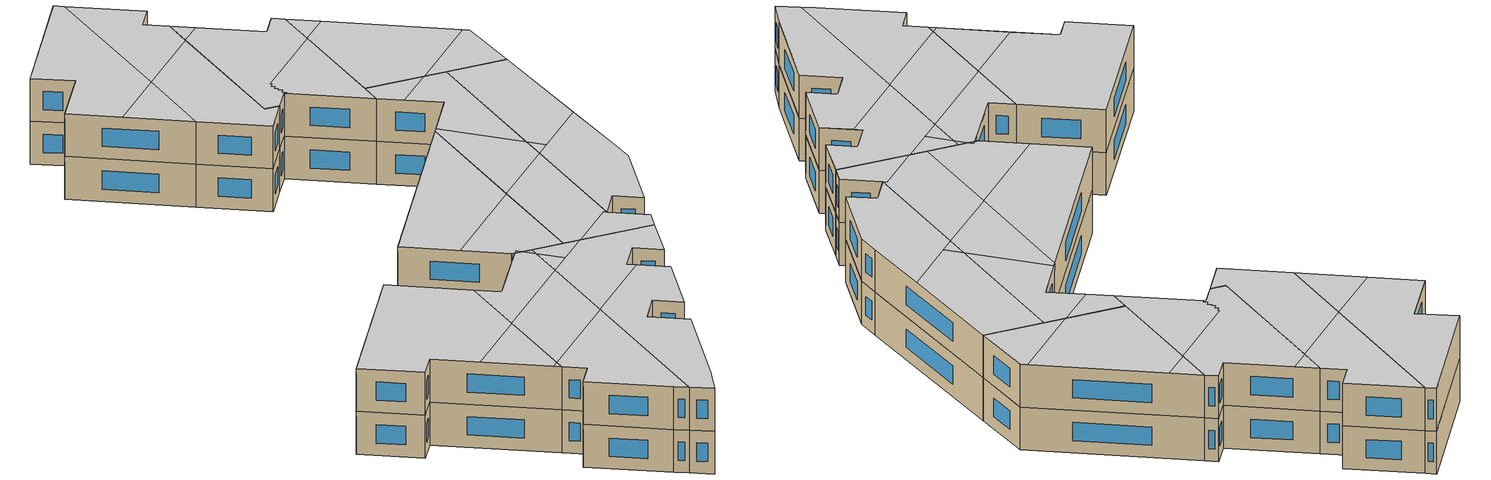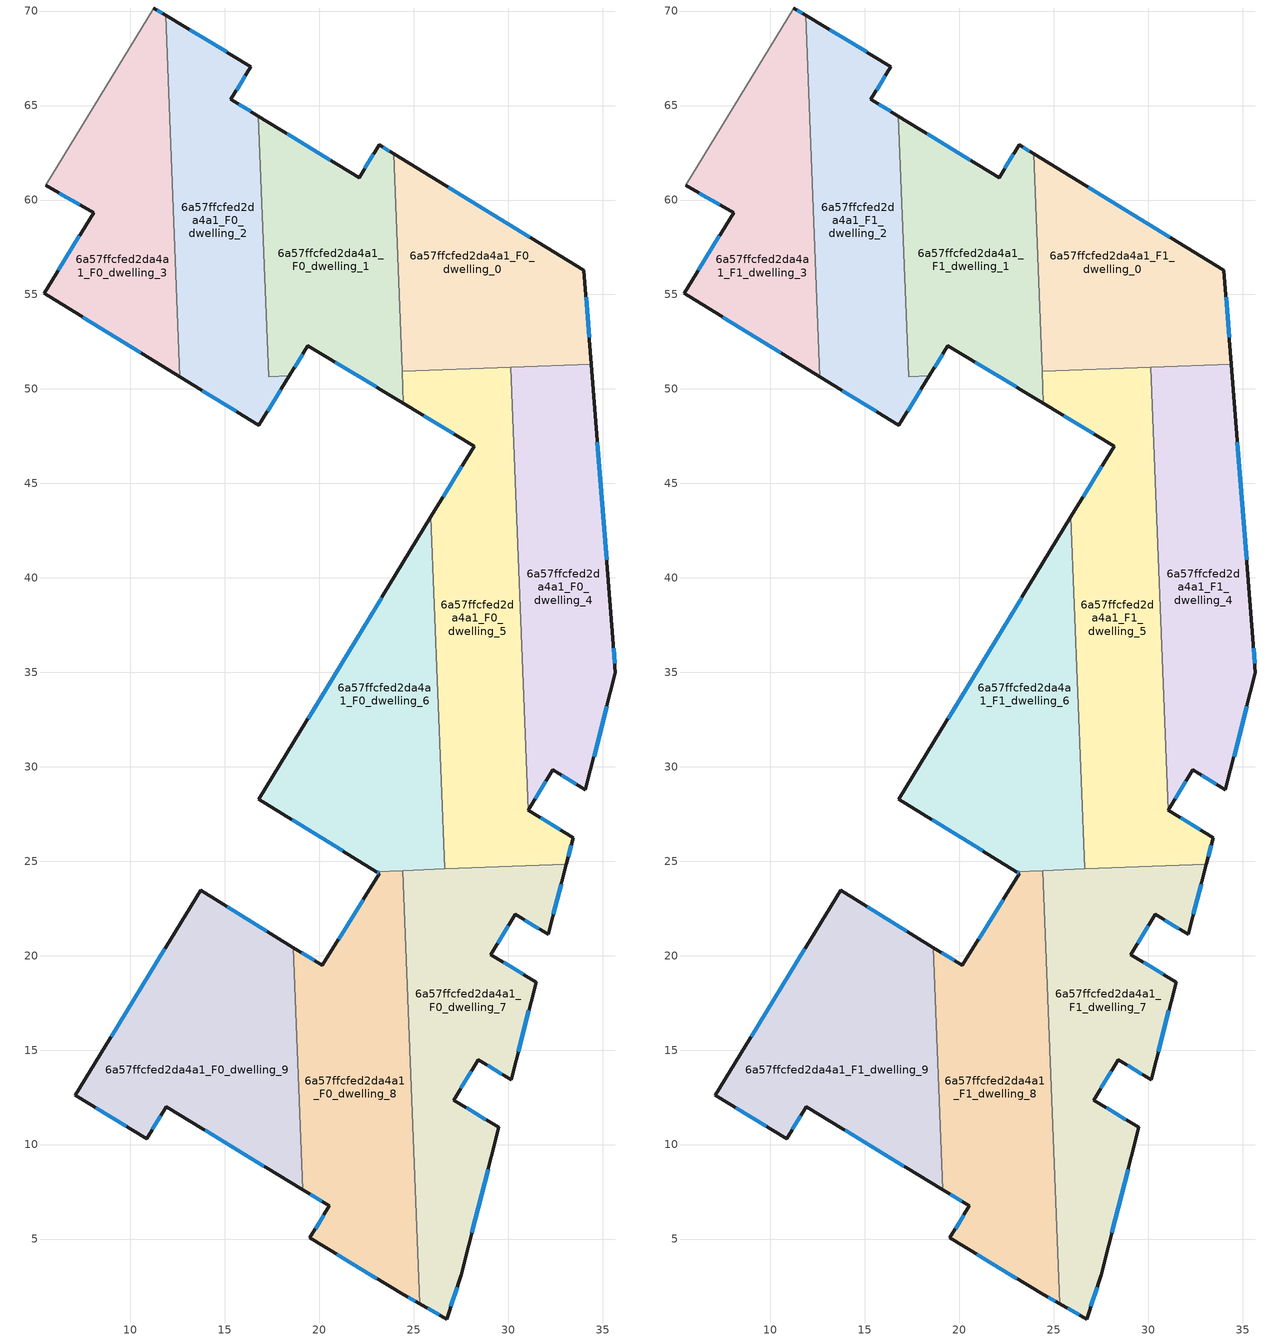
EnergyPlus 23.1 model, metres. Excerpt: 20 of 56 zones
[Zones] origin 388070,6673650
6a57ffcfed2da4a1_F0_dwelling_0
 floor ground (EU_floor_Construction): 34.01,56.27 34.4,51.32 24.39,50.93 23.94,62.45 z0
 wall outside (EU_wall_Construction): 34.4,51.32 34.01,56.27 23.94,62.45 z0:3
 wall to 6a57ffcfed2da4a1_F0_dwelling_1 (EU_wall_Construction): 23.94,62.45 24.39,50.93 z0:3
 wall to 6a57ffcfed2da4a1_F0_dwelling_5 (EU_wall_Construction): 24.39,50.93 30.14,51.15 z0:3
 wall to 6a57ffcfed2da4a1_F0_dwelling_4 (EU_wall_Construction): 30.14,51.15 34.4,51.32 z0:3
 window (EU_Window_Construction): 31.14,58.04 26.82,60.68 / 34.29,52.73 34.13,54.86 z0.86:2.14
6a57ffcfed2da4a1_F0_dwelling_1
 floor ground (EU_floor_Construction): 23.17,62.92 23.94,62.45 24.45,49.24 19.4,52.29 18.42,50.69 17.32,50.65 16.78,64.43 22.11,61.18 z0
 wall outside (EU_wall_Construction): 18.42,50.69 19.4,52.29 24.45,49.24 / 23.94,62.45 23.17,62.92 22.11,61.18 16.78,64.43 z0:3
 wall to 6a57ffcfed2da4a1_F0_dwelling_2 (EU_wall_Construction): 16.78,64.43 17.32,50.65 18.42,50.69 z0:3
 wall to 6a57ffcfed2da4a1_F0_dwelling_5 (EU_wall_Construction): 24.45,49.24 24.39,50.93 z0:3
 window (EU_Window_Construction): 20.84,51.42 23.01,50.11 / 18.7,51.15 19.12,51.83 / 20.59,62.11 18.3,63.51 / 22.86,62.42 22.41,61.68 / 23.72,62.58 23.39,62.78 z0.86:2.14
6a57ffcfed2da4a1_F0_dwelling_2
 floor ground (EU_floor_Construction): 16.39,67.06 15.32,65.33 16.78,64.43 17.32,50.65 18.42,50.69 16.8,48.07 12.61,50.65 11.87,69.78 z0
 wall outside (EU_wall_Construction): 12.61,50.65 16.8,48.07 18.42,50.69 / 16.78,64.43 15.32,65.33 16.39,67.06 11.87,69.78 z0:3
 wall to 6a57ffcfed2da4a1_F0_dwelling_3 (EU_wall_Construction): 11.87,69.78 12.61,50.65 z0:3
 window (EU_Window_Construction): 17.27,48.82 17.96,49.94 / 13.81,49.91 15.61,48.81 / 15.09,67.84 13.16,69.01 / 15.63,65.82 16.08,66.57 / 16.37,64.69 15.74,65.07 z0.86:2.14
6a57ffcfed2da4a1_F0_dwelling_3
 floor ground (EU_floor_Construction): 11.87,69.78 12.61,50.65 5.43,55.07 8.06,59.33 5.51,60.78 11.24,70.16 z0
 wall outside (EU_wall_Construction): 11.87,69.78 11.24,70.16 / 5.51,60.78 8.06,59.33 5.43,55.07 12.61,50.65 z0:3
 wall adiabatic (EU_wall_Construction): 11.24,70.16 5.51,60.78 z0:3
 window (EU_Window_Construction): 11.69,69.89 11.42,70.06 / 7.49,53.81 10.56,51.91 / 7.31,58.11 6.18,56.29 / 6.24,60.36 7.33,59.74 z0.86:2.14
6a57ffcfed2da4a1_F0_dwelling_4
 floor ground (EU_floor_Construction): 34.4,51.32 35.54,36.81 35.68,34.96 34.09,28.77 32.35,29.84 31.05,27.71 30.14,51.15 z0
 wall outside (EU_wall_Construction): 31.05,27.71 32.35,29.84 34.09,28.77 35.68,34.96 35.54,36.81 34.4,51.32 z0:3
 wall to 6a57ffcfed2da4a1_F0_dwelling_5 (EU_wall_Construction): 30.14,51.15 31.05,27.71 z0:3
 window (EU_Window_Construction): 31.43,28.32 31.98,29.23 / 35.22,40.95 34.73,47.17 / 35.64,35.49 35.58,36.28 / 34.55,30.54 35.23,33.19 / 32.85,29.54 33.6,29.08 z0.86:2.14
6a57ffcfed2da4a1_F0_dwelling_5
 floor ground (EU_floor_Construction): 30.14,51.15 31.05,27.71 33.45,26.25 33.08,24.84 26.64,24.59 25.92,43.23 28.2,46.97 24.45,49.24 24.39,50.93 z0
 wall outside (EU_wall_Construction): 33.08,24.84 33.45,26.25 31.05,27.71 / 24.45,49.24 28.2,46.97 25.92,43.23 z0:3
 wall to 6a57ffcfed2da4a1_F0_dwelling_6 (EU_wall_Construction): 25.92,43.23 26.64,24.59 z0:3
 wall to 6a57ffcfed2da4a1_F0_dwelling_7 (EU_wall_Construction): 26.64,24.59 33.08,24.84 z0:3
 window (EU_Window_Construction): 32.76,26.67 31.74,27.29 / 33.19,25.24 33.34,25.85 / 27.55,45.9 26.57,44.3 / 25.52,48.59 27.13,47.62 z0.86:2.14
6a57ffcfed2da4a1_F0_dwelling_6
 floor ground (EU_floor_Construction): 25.92,43.23 26.64,24.59 23.03,24.45 16.81,28.28 z0
 wall outside (EU_wall_Construction): 25.92,43.23 16.81,28.28 23.03,24.45 z0:3
 wall to 6a57ffcfed2da4a1_F0_dwelling_8 (EU_wall_Construction): 23.03,24.45 24.43,24.5 z0:3
 wall to 6a57ffcfed2da4a1_F0_dwelling_7 (EU_wall_Construction): 24.43,24.5 26.64,24.59 z0:3
 window (EU_Window_Construction): 18.59,27.19 21.25,25.54 / 23.31,38.96 19.41,32.55 z0.86:2.14
6a57ffcfed2da4a1_F0_dwelling_7
 floor ground (EU_floor_Construction): 33.08,24.84 32.13,21.12 30.39,22.19 29.09,20.06 31.48,18.6 30.15,13.42 28.41,14.5 27.12,12.36 29.51,10.91 27.51,3.12 26.76,0.77 25.32,1.57 24.43,24.5 z0
 wall outside (EU_wall_Construction): 25.32,1.57 26.76,0.77 27.51,3.12 29.51,10.91 27.12,12.36 28.41,14.5 30.15,13.42 31.48,18.6 29.09,20.06 30.39,22.19 32.13,21.12 33.08,24.84 z0:3
 wall to 6a57ffcfed2da4a1_F0_dwelling_8 (EU_wall_Construction): 24.43,24.5 25.32,1.57 z0:3
 window (EU_Window_Construction): 30.53,14.9 31.1,17.12 / 28.91,14.19 29.66,13.73 / 27.49,12.97 28.04,13.88 / 28.82,11.32 27.8,11.94 / 28.08,5.35 28.94,8.68 / 26.98,1.44 27.3,2.45 / 25.73,1.34 26.35,1 / 32.4,22.18 32.81,23.78 / 30.89,21.89 31.63,21.43 / 29.46,20.67 30.02,21.58 / 30.8,19.02 29.77,19.64 z0.86:2.14
6a57ffcfed2da4a1_F0_dwelling_8
 floor ground (EU_floor_Construction): 24.43,24.5 25.32,1.57 24.47,2.05 19.51,5.06 20.54,6.75 19.13,7.61 18.63,20.43 20.17,19.48 23.18,24.35 23.03,24.45 z0
 wall outside (EU_wall_Construction): 19.13,7.61 20.54,6.75 19.51,5.06 24.47,2.05 25.32,1.57 / 23.03,24.45 23.18,24.35 20.17,19.48 18.63,20.43 z0:3
 wall to 6a57ffcfed2da4a1_F0_dwelling_9 (EU_wall_Construction): 18.63,20.43 19.13,7.61 z0:3
 window (EU_Window_Construction): 19.53,7.36 20.14,7 / 19.73,19.75 19.07,20.16 / 22.32,22.96 21.03,20.87 / 23.07,24.42 23.14,24.38 / 24.71,1.91 25.08,1.71 / 20.93,4.2 23.05,2.91 / 20.25,6.27 19.81,5.54 z0.86:2.14
6a57ffcfed2da4a1_F0_dwelling_9
 floor ground (EU_floor_Construction): 18.63,20.43 19.13,7.61 11.9,12.01 10.87,10.32 7.09,12.62 13.72,23.46 z0
 wall outside (EU_wall_Construction): 18.63,20.43 13.72,23.46 7.09,12.62 10.87,10.32 11.9,12.01 19.13,7.61 z0:3
 window (EU_Window_Construction): 11.82,20.36 8.98,15.71 / 17.23,21.3 15.12,22.59 / 13.97,10.75 17.07,8.86 / 11.16,10.8 11.6,11.52 / 8.17,11.96 9.79,10.97 z0.86:2.14
6a57ffcfed2da4a1_F1_dwelling_0
 floor to 6a57ffcfed2da4a1_F0_dwelling_0 (EU_floor_Construction): 34.01,56.27 34.4,51.32 24.39,50.93 23.94,62.45 z3
 wall outside (EU_wall_Construction): 34.4,51.32 34.01,56.27 23.94,62.45 z3:6
 wall to 6a57ffcfed2da4a1_F1_dwelling_1 (EU_wall_Construction): 23.94,62.45 24.39,50.93 z3:6
 wall to 6a57ffcfed2da4a1_F1_dwelling_5 (EU_wall_Construction): 24.39,50.93 30.14,51.15 z3:6
 wall to 6a57ffcfed2da4a1_F1_dwelling_4 (EU_wall_Construction): 30.14,51.15 34.4,51.32 z3:6
 window (EU_Window_Construction): 31.14,58.04 26.82,60.68 / 34.29,52.73 34.13,54.86 z3.86:5.14
 ceiling to 6a57ffcfed2da4a1_F2_dwelling_6 (EU_floor_Construction): 28.58,51.09 33.61,56.52 25.89,61.25 24.06,59.27 24.39,50.93 z6
 ceiling to 6a57ffcfed2da4a1_F2_dwelling_7 (EU_floor_Construction): 24.06,59.27 25.89,61.25 23.94,62.44 z6
 ceiling to 6a57ffcfed2da4a1_F2_dwelling_5 (EU_floor_Construction): 34.4,51.32 34.01,56.27 33.61,56.52 28.58,51.09 z6
6a57ffcfed2da4a1_F1_dwelling_1
 floor to 6a57ffcfed2da4a1_F0_dwelling_1 (EU_floor_Construction): 23.17,62.92 23.94,62.45 24.45,49.24 19.4,52.29 18.42,50.69 17.32,50.65 16.78,64.43 22.11,61.18 z3
 wall outside (EU_wall_Construction): 18.42,50.69 19.4,52.29 24.45,49.24 / 23.94,62.45 23.17,62.92 22.11,61.18 16.78,64.43 z3:6
 wall to 6a57ffcfed2da4a1_F1_dwelling_2 (EU_wall_Construction): 16.78,64.43 17.32,50.65 18.42,50.69 z3:6
 wall to 6a57ffcfed2da4a1_F1_dwelling_5 (EU_wall_Construction): 24.45,49.24 24.39,50.93 z3:6
 window (EU_Window_Construction): 20.84,51.42 23.01,50.11 / 18.7,51.15 19.12,51.83 / 20.59,62.11 18.3,63.51 / 22.86,62.42 22.41,61.68 / 23.72,62.58 23.39,62.78 z3.86:5.14
 ceiling to 6a57ffcfed2da4a1_F2_dwelling_7 (EU_floor_Construction): 19.61,52.34 19.35,52.49 19.51,52.75 19.25,52.91 19.34,53.05 19.09,53.23 19.3,53.45 19.06,53.64 19.26,53.86 19.14,53.95 24.06,59.27 23.94,62.44 23.17,62.92 22.11,61.18 18.2,63.57 16.87,62.13 17.32,50.65 18.42,50.69 19.4,52.29 19.53,52.21 z6
 ceiling to 6a57ffcfed2da4a1_F2_dwelling_6 (EU_floor_Construction): 24.45,49.24 24.06,59.27 19.14,53.95 19.26,53.86 19.06,53.64 19.3,53.45 19.09,53.23 19.34,53.05 19.25,52.91 19.51,52.75 19.35,52.49 19.61,52.34 19.53,52.21 z6
 ceiling to 6a57ffcfed2da4a1_F2_dwelling_8 (EU_floor_Construction): 16.87,62.13 18.2,63.57 16.78,64.43 z6
6a57ffcfed2da4a1_F1_dwelling_2
 floor to 6a57ffcfed2da4a1_F0_dwelling_2 (EU_floor_Construction): 16.39,67.06 15.32,65.33 16.78,64.43 17.32,50.65 18.42,50.69 16.8,48.07 12.61,50.65 11.87,69.78 z3
 wall outside (EU_wall_Construction): 12.61,50.65 16.8,48.07 18.42,50.69 / 16.78,64.43 15.32,65.33 16.39,67.06 11.87,69.78 z3:6
 wall to 6a57ffcfed2da4a1_F1_dwelling_3 (EU_wall_Construction): 11.87,69.78 12.61,50.65 z3:6
 window (EU_Window_Construction): 17.27,48.82 17.96,49.94 / 13.81,49.91 15.61,48.81 / 15.09,67.84 13.16,69.01 / 15.63,65.82 16.08,66.57 / 16.37,64.69 15.74,65.07 z3.86:5.14
 ceiling to 6a57ffcfed2da4a1_F2_dwelling_8 (EU_floor_Construction): 12.35,57.24 16.87,62.13 16.78,64.43 15.32,65.33 16.39,67.06 11.87,69.78 z6
 ceiling to 6a57ffcfed2da4a1_F2_dwelling_7 (EU_floor_Construction): 16.8,48.07 18.42,50.69 17.32,50.65 16.87,62.13 12.35,57.24 12.61,50.65 z6
6a57ffcfed2da4a1_F1_dwelling_3
 floor to 6a57ffcfed2da4a1_F0_dwelling_3 (EU_floor_Construction): 11.87,69.78 12.61,50.65 5.43,55.07 8.06,59.33 5.51,60.78 11.24,70.16 z3
 wall outside (EU_wall_Construction): 11.87,69.78 11.24,70.16 / 5.51,60.78 8.06,59.33 5.43,55.07 12.61,50.65 z3:6
 wall adiabatic (EU_wall_Construction): 11.24,70.16 5.51,60.78 z3:6
 window (EU_Window_Construction): 11.69,69.89 11.42,70.06 / 7.49,53.81 10.56,51.91 / 7.31,58.11 6.18,56.29 / 6.24,60.36 7.33,59.74 z3.86:5.14
 ceiling to 6a57ffcfed2da4a1_F2_dwelling_8 (EU_floor_Construction): 8.56,53.14 12.35,57.24 11.87,69.78 11.24,70.16 5.51,60.78 8.06,59.33 5.43,55.07 z6
 ceiling to 6a57ffcfed2da4a1_F2_dwelling_7 (EU_floor_Construction): 12.61,50.65 12.35,57.24 8.56,53.14 z6
6a57ffcfed2da4a1_F1_dwelling_4
 floor to 6a57ffcfed2da4a1_F0_dwelling_4 (EU_floor_Construction): 34.4,51.32 35.54,36.81 35.68,34.96 34.09,28.77 32.35,29.84 31.05,27.71 30.14,51.15 z3
 wall outside (EU_wall_Construction): 31.05,27.71 32.35,29.84 34.09,28.77 35.68,34.96 35.54,36.81 34.4,51.32 z3:6
 wall to 6a57ffcfed2da4a1_F1_dwelling_5 (EU_wall_Construction): 30.14,51.15 31.05,27.71 z3:6
 window (EU_Window_Construction): 31.43,28.32 31.98,29.23 / 35.22,40.95 34.73,47.17 / 35.64,35.49 35.58,36.28 / 34.55,30.54 35.23,33.19 / 32.85,29.54 33.6,29.08 z3.86:5.14
 ceiling to 6a57ffcfed2da4a1_F2_dwelling_3 (EU_floor_Construction): 34.09,28.77 35.68,34.96 35.54,36.81 35.11,42.33 30.67,37.53 31.05,27.71 32.35,29.84 z6
 ceiling to 6a57ffcfed2da4a1_F2_dwelling_5 (EU_floor_Construction): 31.6,38.53 35.11,42.33 34.4,51.32 30.14,51.15 30.6,39.45 z6
 ceiling to 6a57ffcfed2da4a1_F2_dwelling_4 (EU_floor_Construction): 30.67,37.53 31.6,38.53 30.6,39.45 z6
6a57ffcfed2da4a1_F1_dwelling_5
 floor to 6a57ffcfed2da4a1_F0_dwelling_5 (EU_floor_Construction): 30.14,51.15 31.05,27.71 33.45,26.25 33.08,24.84 26.64,24.59 25.92,43.23 28.2,46.97 24.45,49.24 24.39,50.93 z3
 wall outside (EU_wall_Construction): 33.08,24.84 33.45,26.25 31.05,27.71 / 24.45,49.24 28.2,46.97 25.92,43.23 z3:6
 wall to 6a57ffcfed2da4a1_F1_dwelling_6 (EU_wall_Construction): 25.92,43.23 26.64,24.59 z3:6
 wall to 6a57ffcfed2da4a1_F1_dwelling_7 (EU_wall_Construction): 26.64,24.59 33.08,24.84 z3:6
 window (EU_Window_Construction): 32.76,26.67 31.74,27.29 / 33.19,25.24 33.34,25.85 / 27.55,45.9 26.57,44.3 / 25.52,48.59 27.13,47.62 z3.86:5.14
 ceiling to 6a57ffcfed2da4a1_F2_dwelling_5 (EU_floor_Construction): 30.6,39.45 30.14,51.15 28.58,51.09 26,48.3 28.2,46.97 26.14,43.58 z6
 ceiling to 6a57ffcfed2da4a1_F2_dwelling_3 (EU_floor_Construction): 31.05,27.71 30.67,37.53 26.32,32.83 26.64,24.59 27.86,24.64 30.83,27.84 z6
 ceiling to 6a57ffcfed2da4a1_F2_dwelling_4 (EU_floor_Construction): 26.32,32.83 30.67,37.53 30.6,39.45 26.14,43.58 25.92,43.22 z6
 ceiling to 6a57ffcfed2da4a1_F2_dwelling_6 (EU_floor_Construction): 26,48.3 28.58,51.09 24.39,50.93 24.45,49.24 z6
 ceiling to 6a57ffcfed2da4a1_F2_dwelling_1 (EU_floor_Construction): 33.08,24.84 33.45,26.25 31.06,27.71 30.83,27.84 27.86,24.64 z6
6a57ffcfed2da4a1_F1_dwelling_6
 floor to 6a57ffcfed2da4a1_F0_dwelling_6 (EU_floor_Construction): 25.92,43.23 26.64,24.59 23.03,24.45 16.81,28.28 z3
 wall outside (EU_wall_Construction): 25.92,43.23 16.81,28.28 23.03,24.45 z3:6
 wall to 6a57ffcfed2da4a1_F1_dwelling_8 (EU_wall_Construction): 23.03,24.45 24.43,24.5 z3:6
 wall to 6a57ffcfed2da4a1_F1_dwelling_7 (EU_wall_Construction): 24.43,24.5 26.64,24.59 z3:6
 window (EU_Window_Construction): 18.59,27.19 21.25,25.54 / 23.31,38.96 19.41,32.55 z3.86:5.14
 ceiling to 6a57ffcfed2da4a1_F2_dwelling_4 (EU_floor_Construction): 20.19,26.2 26.32,32.83 25.92,43.22 16.81,28.28 z6
 ceiling to 6a57ffcfed2da4a1_F2_dwelling_3 (EU_floor_Construction): 26.64,24.59 26.32,32.83 20.19,26.2 23.03,24.45 23.25,24.46 23.44,24.76 23.75,24.48 z6
 ceiling to 6a57ffcfed2da4a1_F2_dwelling_2 (EU_floor_Construction): 23.75,24.48 23.44,24.76 23.25,24.46 z6
6a57ffcfed2da4a1_F1_dwelling_7
 floor to 6a57ffcfed2da4a1_F0_dwelling_7 (EU_floor_Construction): 33.08,24.84 32.13,21.12 30.39,22.19 29.09,20.06 31.48,18.6 30.15,13.42 28.41,14.5 27.12,12.36 29.51,10.91 27.51,3.12 26.76,0.77 25.32,1.57 24.43,24.5 z3
 wall outside (EU_wall_Construction): 25.32,1.57 26.76,0.77 27.51,3.12 29.51,10.91 27.12,12.36 28.41,14.5 30.15,13.42 31.48,18.6 29.09,20.06 30.39,22.19 32.13,21.12 33.08,24.84 z3:6
 wall to 6a57ffcfed2da4a1_F1_dwelling_8 (EU_wall_Construction): 24.43,24.5 25.32,1.57 z3:6
 window (EU_Window_Construction): 30.53,14.9 31.1,17.12 / 28.91,14.19 29.66,13.73 / 27.49,12.97 28.04,13.88 / 28.82,11.32 27.8,11.94 / 28.08,5.35 28.94,8.68 / 26.98,1.44 27.3,2.45 / 25.73,1.34 26.35,1 / 32.4,22.18 32.81,23.78 / 30.89,21.89 31.63,21.43 / 29.46,20.67 30.02,21.58 / 30.8,19.02 29.77,19.64 z3.86:5.14
 ceiling to 6a57ffcfed2da4a1_F2_dwelling_0 (EU_floor_Construction): 27.51,3.12 29.51,10.91 27.12,12.36 28.41,14.5 30.15,13.42 31.48,18.6 29.62,19.73 24.82,14.54 25.32,1.57 26.76,0.77 z6
 ceiling to 6a57ffcfed2da4a1_F2_dwelling_1 (EU_floor_Construction): 29.62,19.73 29.09,20.06 30.39,22.19 32.13,21.12 33.08,24.84 27.86,24.64 24.57,21.07 24.82,14.54 z6
 ceiling to 6a57ffcfed2da4a1_F2_dwelling_2 (EU_floor_Construction): 24.57,21.07 25.89,22.5 24.46,23.82 z6
 ceiling to 6a57ffcfed2da4a1_F2_dwelling_3 (EU_floor_Construction): 25.89,22.5 27.86,24.64 24.43,24.5 24.46,23.82 z6
6a57ffcfed2da4a1_F1_dwelling_8
 floor to 6a57ffcfed2da4a1_F0_dwelling_8 (EU_floor_Construction): 24.43,24.5 25.32,1.57 24.47,2.05 19.51,5.06 20.54,6.75 19.13,7.61 18.63,20.43 20.17,19.48 23.18,24.35 23.03,24.45 z3
 wall outside (EU_wall_Construction): 19.13,7.61 20.54,6.75 19.51,5.06 24.47,2.05 25.32,1.57 / 23.03,24.45 23.18,24.35 20.17,19.48 18.63,20.43 z3:6
 wall to 6a57ffcfed2da4a1_F1_dwelling_9 (EU_wall_Construction): 18.63,20.43 19.13,7.61 z3:6
 window (EU_Window_Construction): 19.53,7.36 20.14,7 / 19.73,19.75 19.07,20.16 / 22.32,22.96 21.03,20.87 / 23.07,24.42 23.14,24.38 / 24.71,1.91 25.08,1.71 / 20.93,4.2 23.05,2.91 / 20.25,6.27 19.81,5.54 z3.86:5.14
 ceiling to 6a57ffcfed2da4a1_F2_dwelling_1 (EU_floor_Construction): 19.1,8.36 24.82,14.54 24.57,21.07 18.85,14.9 z6
 ceiling to 6a57ffcfed2da4a1_F2_dwelling_0 (EU_floor_Construction): 25.32,1.57 24.82,14.54 19.1,8.36 19.13,7.61 20.54,6.75 19.51,5.06 24.47,2.05 z6
 ceiling to 6a57ffcfed2da4a1_F2_dwelling_2 (EU_floor_Construction): 18.85,14.9 24.57,21.07 24.46,23.82 23.75,24.48 23.25,24.46 20.17,19.48 18.63,20.43 z6
 ceiling to 6a57ffcfed2da4a1_F2_dwelling_3 (EU_floor_Construction): 24.46,23.82 24.43,24.5 23.75,24.48 z6; 23.18,24.35 23.25,24.46 23.03,24.45 z6
6a57ffcfed2da4a1_F1_dwelling_9
 floor to 6a57ffcfed2da4a1_F0_dwelling_9 (EU_floor_Construction): 18.63,20.43 19.13,7.61 11.9,12.01 10.87,10.32 7.09,12.62 13.72,23.46 z3
 wall outside (EU_wall_Construction): 18.63,20.43 13.72,23.46 7.09,12.62 10.87,10.32 11.9,12.01 19.13,7.61 z3:6
 window (EU_Window_Construction): 11.82,20.36 8.98,15.71 / 17.23,21.3 15.12,22.59 / 13.97,10.75 17.07,8.86 / 11.16,10.8 11.6,11.52 / 8.17,11.96 9.79,10.97 z3.86:5.14
 ceiling to 6a57ffcfed2da4a1_F2_dwelling_2 (EU_floor_Construction): 14.64,10.34 18.85,14.9 18.63,20.43 13.72,23.46 7.09,12.62 10.87,10.32 11.9,12.01 z6
 ceiling to 6a57ffcfed2da4a1_F2_dwelling_1 (EU_floor_Construction): 18.67,7.89 19.1,8.36 18.85,14.9 14.64,10.34 z6
 ceiling to 6a57ffcfed2da4a1_F2_dwelling_0 (EU_floor_Construction): 19.13,7.61 19.1,8.36 18.67,7.89 z6
[Building]
EU S2 Campaign: North Axis=0; Terrain=City; Solar Distribution=FullExterior
[Site:Location]
Helsinki-Vantaa.AP: Latitude=60.317; Longitude=24.963; Time Zone=2; Elevation=54.6
[SizingPeriod:WeatherFileDays]
AnnualSizingPeriod: Begin Month=1; Begin Day of Month=1; End Month=12; End Day of Month=31; Day of Week for Start Day=Monday; Use Weather File Daylight Saving Period=No; Use Weather File Rain and Snow Indicators=No
[MATERIAL]
EU_InternalMass_Material: Roughness=MediumRough; Thickness=0.1; Conductivity=1; Density=1800; Specific Heat=900; Thermal Absorptance=0.9; Solar Absorptance=0.7; Visible Absorptance=0.7
[MATERIAL:NOMASS] Roughness=MediumRough; Thermal Absorptance=0.9; Solar Absorptance=0.7; Visible Absorptance=0.7
Name | Thermal Resistance
EU_wall_NoMass | 5.91765
EU_floor_NoMass | 6.2875
[WINDOWMATERIAL:SIMPLEGLAZINGSYSTEM]
EU_Window_SimpleGlazing: UFactor=0.994035; Solar Heat Gain Coefficient=0.7; Visible Transmittance=0.7
[CONSTRUCTION]
EU_wall_Construction: EU_wall_NoMass
EU_floor_Construction: EU_floor_NoMass
EU_Window_Construction: EU_Window_SimpleGlazing
EU_InternalMass_Construction: EU_InternalMass_Material
[ZONE] Type=1; Multiplier=1; Ceiling Height=autocalculate; Floor Area=autocalculate; Part of Total Floor Area=Yes
Name | Volume
6a57ffcfed2da4a1_F0_dwelling_0; 6a57ffcfed2da4a1_F1_dwelling_0 | 244.578
6a57ffcfed2da4a1_F0_dwelling_1; 6a57ffcfed2da4a1_F1_dwelling_1 | 251.008
6a57ffcfed2da4a1_F0_dwelling_2; 6a57ffcfed2da4a1_F1_dwelling_2 | 265.835
6a57ffcfed2da4a1_F0_dwelling_3; 6a57ffcfed2da4a1_F1_dwelling_3 | 244.605
6a57ffcfed2da4a1_F0_dwelling_4; 6a57ffcfed2da4a1_F1_dwelling_4 | 295.639
6a57ffcfed2da4a1_F0_dwelling_5; 6a57ffcfed2da4a1_F1_dwelling_5 | 361.904
6a57ffcfed2da4a1_F0_dwelling_6; 6a57ffcfed2da4a1_F1_dwelling_6 | 292.975
6a57ffcfed2da4a1_F0_dwelling_7; 6a57ffcfed2da4a1_F1_dwelling_7 | 326.081
6a57ffcfed2da4a1_F0_dwelling_8; 6a57ffcfed2da4a1_F1_dwelling_8 | 326.104
6a57ffcfed2da4a1_F0_dwelling_9; 6a57ffcfed2da4a1_F1_dwelling_9 | 326.115
[INTERNALMASS] Construction=EU_InternalMass_Construction
Name | Zone or ZoneList | Surface Area
6a57ffcfed2da4a1_F0_dwelling_0_EU_InternalMass | 6a57ffcfed2da4a1_F0_dwelling_0 | 81.5262
6a57ffcfed2da4a1_F0_dwelling_1_EU_InternalMass | 6a57ffcfed2da4a1_F0_dwelling_1 | 83.7005
6a57ffcfed2da4a1_F0_dwelling_2_EU_InternalMass | 6a57ffcfed2da4a1_F0_dwelling_2 | 88.6129
6a57ffcfed2da4a1_F0_dwelling_3_EU_InternalMass | 6a57ffcfed2da4a1_F0_dwelling_3 | 81.5352
6a57ffcfed2da4a1_F0_dwelling_4_EU_InternalMass | 6a57ffcfed2da4a1_F0_dwelling_4 | 98.5462
6a57ffcfed2da4a1_F0_dwelling_5_EU_InternalMass | 6a57ffcfed2da4a1_F0_dwelling_5 | 120.635
6a57ffcfed2da4a1_F0_dwelling_6_EU_InternalMass | 6a57ffcfed2da4a1_F0_dwelling_6 | 97.6587
6a57ffcfed2da4a1_F0_dwelling_7_EU_InternalMass | 6a57ffcfed2da4a1_F0_dwelling_7 | 108.693
6a57ffcfed2da4a1_F0_dwelling_8_EU_InternalMass | 6a57ffcfed2da4a1_F0_dwelling_8 | 108.701
6a57ffcfed2da4a1_F0_dwelling_9_EU_InternalMass | 6a57ffcfed2da4a1_F0_dwelling_9 | 108.705
6a57ffcfed2da4a1_F1_dwelling_0_EU_InternalMass | 6a57ffcfed2da4a1_F1_dwelling_0 | 81.5262
6a57ffcfed2da4a1_F1_dwelling_1_EU_InternalMass | 6a57ffcfed2da4a1_F1_dwelling_1 | 83.7005
6a57ffcfed2da4a1_F1_dwelling_2_EU_InternalMass | 6a57ffcfed2da4a1_F1_dwelling_2 | 88.6129
6a57ffcfed2da4a1_F1_dwelling_3_EU_InternalMass | 6a57ffcfed2da4a1_F1_dwelling_3 | 81.5352
6a57ffcfed2da4a1_F1_dwelling_4_EU_InternalMass | 6a57ffcfed2da4a1_F1_dwelling_4 | 98.5462
6a57ffcfed2da4a1_F1_dwelling_5_EU_InternalMass | 6a57ffcfed2da4a1_F1_dwelling_5 | 120.635
6a57ffcfed2da4a1_F1_dwelling_6_EU_InternalMass | 6a57ffcfed2da4a1_F1_dwelling_6 | 97.6587
6a57ffcfed2da4a1_F1_dwelling_7_EU_InternalMass | 6a57ffcfed2da4a1_F1_dwelling_7 | 108.693
6a57ffcfed2da4a1_F1_dwelling_8_EU_InternalMass | 6a57ffcfed2da4a1_F1_dwelling_8 | 108.701
6a57ffcfed2da4a1_F1_dwelling_9_EU_InternalMass | 6a57ffcfed2da4a1_F1_dwelling_9 | 108.705
[OTHEREQUIPMENT] Fuel Type=Electricity; Design Level Calculation Method=Watts/Area; Power per Zone Floor Area=1; Fraction Latent=0; Fraction Radiant=0; Fraction Lost=0; Carbon Dioxide Generation Rate=0; EndUse Subcategory=EU_Step8_InternalGains
Name | Zone or ZoneList or Space or SpaceList | Schedule
EU_Step8_InternalGain_6a57ffcfed2da4a1_F0_dwelling_0_f000 | 6a57ffcfed2da4a1_F0_dwelling_0 | EU_Step8_GainSchedule_6a57ffcfed2da4a1_F0_dwelling_0_f000
EU_Step8_InternalGain_6a57ffcfed2da4a1_F0_dwelling_1_f000 | 6a57ffcfed2da4a1_F0_dwelling_1 | EU_Step8_GainSchedule_6a57ffcfed2da4a1_F0_dwelling_1_f000
EU_Step8_InternalGain_6a57ffcfed2da4a1_F0_dwelling_2_f000 | 6a57ffcfed2da4a1_F0_dwelling_2 | EU_Step8_GainSchedule_6a57ffcfed2da4a1_F0_dwelling_2_f000
EU_Step8_InternalGain_6a57ffcfed2da4a1_F0_dwelling_3_f000 | 6a57ffcfed2da4a1_F0_dwelling_3 | EU_Step8_GainSchedule_6a57ffcfed2da4a1_F0_dwelling_3_f000
EU_Step8_InternalGain_6a57ffcfed2da4a1_F0_dwelling_4_f000 | 6a57ffcfed2da4a1_F0_dwelling_4 | EU_Step8_GainSchedule_6a57ffcfed2da4a1_F0_dwelling_4_f000
EU_Step8_InternalGain_6a57ffcfed2da4a1_F0_dwelling_5_f000 | 6a57ffcfed2da4a1_F0_dwelling_5 | EU_Step8_GainSchedule_6a57ffcfed2da4a1_F0_dwelling_5_f000
EU_Step8_InternalGain_6a57ffcfed2da4a1_F0_dwelling_6_f000 | 6a57ffcfed2da4a1_F0_dwelling_6 | EU_Step8_GainSchedule_6a57ffcfed2da4a1_F0_dwelling_6_f000
EU_Step8_InternalGain_6a57ffcfed2da4a1_F0_dwelling_7_f000 | 6a57ffcfed2da4a1_F0_dwelling_7 | EU_Step8_GainSchedule_6a57ffcfed2da4a1_F0_dwelling_7_f000
EU_Step8_InternalGain_6a57ffcfed2da4a1_F0_dwelling_8_f000 | 6a57ffcfed2da4a1_F0_dwelling_8 | EU_Step8_GainSchedule_6a57ffcfed2da4a1_F0_dwelling_8_f000
EU_Step8_InternalGain_6a57ffcfed2da4a1_F0_dwelling_9_f000 | 6a57ffcfed2da4a1_F0_dwelling_9 | EU_Step8_GainSchedule_6a57ffcfed2da4a1_F0_dwelling_9_f000
EU_Step8_InternalGain_6a57ffcfed2da4a1_F1_dwelling_0_f000 | 6a57ffcfed2da4a1_F1_dwelling_0 | EU_Step8_GainSchedule_6a57ffcfed2da4a1_F1_dwelling_0_f000
EU_Step8_InternalGain_6a57ffcfed2da4a1_F1_dwelling_1_f000 | 6a57ffcfed2da4a1_F1_dwelling_1 | EU_Step8_GainSchedule_6a57ffcfed2da4a1_F1_dwelling_1_f000
EU_Step8_InternalGain_6a57ffcfed2da4a1_F1_dwelling_2_f000 | 6a57ffcfed2da4a1_F1_dwelling_2 | EU_Step8_GainSchedule_6a57ffcfed2da4a1_F1_dwelling_2_f000
EU_Step8_InternalGain_6a57ffcfed2da4a1_F1_dwelling_3_f000 | 6a57ffcfed2da4a1_F1_dwelling_3 | EU_Step8_GainSchedule_6a57ffcfed2da4a1_F1_dwelling_3_f000
EU_Step8_InternalGain_6a57ffcfed2da4a1_F1_dwelling_4_f000 | 6a57ffcfed2da4a1_F1_dwelling_4 | EU_Step8_GainSchedule_6a57ffcfed2da4a1_F1_dwelling_4_f000
EU_Step8_InternalGain_6a57ffcfed2da4a1_F1_dwelling_5_f000 | 6a57ffcfed2da4a1_F1_dwelling_5 | EU_Step8_GainSchedule_6a57ffcfed2da4a1_F1_dwelling_5_f000
EU_Step8_InternalGain_6a57ffcfed2da4a1_F1_dwelling_6_f000 | 6a57ffcfed2da4a1_F1_dwelling_6 | EU_Step8_GainSchedule_6a57ffcfed2da4a1_F1_dwelling_6_f000
EU_Step8_InternalGain_6a57ffcfed2da4a1_F1_dwelling_7_f000 | 6a57ffcfed2da4a1_F1_dwelling_7 | EU_Step8_GainSchedule_6a57ffcfed2da4a1_F1_dwelling_7_f000
EU_Step8_InternalGain_6a57ffcfed2da4a1_F1_dwelling_8_f000 | 6a57ffcfed2da4a1_F1_dwelling_8 | EU_Step8_GainSchedule_6a57ffcfed2da4a1_F1_dwelling_8_f000
EU_Step8_InternalGain_6a57ffcfed2da4a1_F1_dwelling_9_f000 | 6a57ffcfed2da4a1_F1_dwelling_9 | EU_Step8_GainSchedule_6a57ffcfed2da4a1_F1_dwelling_9_f000
[ZONEVENTILATION:DESIGNFLOWRATE] Schedule=EU_AlwaysOn; Design Flow Rate Calculation Method=AirChanges/Hour; Air Changes per Hour=0.596421; Ventilation Type=Natural; Fan Pressure Rise=0; Fan Total Efficiency=1; Constant Term Coefficient=1; Temperature Term Coefficient=0; Velocity Term Coefficient=0; Velocity Squared Term Coefficient=0; Minimum Indoor Temperature=-100; Maximum Indoor Temperature=100; Delta Temperature=-100; Minimum Outdoor Temperature=-100; Maximum Outdoor Temperature=100; Maximum Wind Speed=40
Name | Zone or ZoneList or Space or SpaceList
EU_ConstantAir_6a57ffcfed2da4a1_F0_dwelling_0 | 6a57ffcfed2da4a1_F0_dwelling_0
EU_ConstantAir_6a57ffcfed2da4a1_F0_dwelling_1 | 6a57ffcfed2da4a1_F0_dwelling_1
EU_ConstantAir_6a57ffcfed2da4a1_F0_dwelling_2 | 6a57ffcfed2da4a1_F0_dwelling_2
EU_ConstantAir_6a57ffcfed2da4a1_F0_dwelling_3 | 6a57ffcfed2da4a1_F0_dwelling_3
EU_ConstantAir_6a57ffcfed2da4a1_F0_dwelling_4 | 6a57ffcfed2da4a1_F0_dwelling_4
EU_ConstantAir_6a57ffcfed2da4a1_F0_dwelling_5 | 6a57ffcfed2da4a1_F0_dwelling_5
EU_ConstantAir_6a57ffcfed2da4a1_F0_dwelling_6 | 6a57ffcfed2da4a1_F0_dwelling_6
EU_ConstantAir_6a57ffcfed2da4a1_F0_dwelling_7 | 6a57ffcfed2da4a1_F0_dwelling_7
EU_ConstantAir_6a57ffcfed2da4a1_F0_dwelling_8 | 6a57ffcfed2da4a1_F0_dwelling_8
EU_ConstantAir_6a57ffcfed2da4a1_F0_dwelling_9 | 6a57ffcfed2da4a1_F0_dwelling_9
EU_ConstantAir_6a57ffcfed2da4a1_F1_dwelling_0 | 6a57ffcfed2da4a1_F1_dwelling_0
EU_ConstantAir_6a57ffcfed2da4a1_F1_dwelling_1 | 6a57ffcfed2da4a1_F1_dwelling_1
EU_ConstantAir_6a57ffcfed2da4a1_F1_dwelling_2 | 6a57ffcfed2da4a1_F1_dwelling_2
EU_ConstantAir_6a57ffcfed2da4a1_F1_dwelling_3 | 6a57ffcfed2da4a1_F1_dwelling_3
EU_ConstantAir_6a57ffcfed2da4a1_F1_dwelling_4 | 6a57ffcfed2da4a1_F1_dwelling_4
EU_ConstantAir_6a57ffcfed2da4a1_F1_dwelling_5 | 6a57ffcfed2da4a1_F1_dwelling_5
EU_ConstantAir_6a57ffcfed2da4a1_F1_dwelling_6 | 6a57ffcfed2da4a1_F1_dwelling_6
EU_ConstantAir_6a57ffcfed2da4a1_F1_dwelling_7 | 6a57ffcfed2da4a1_F1_dwelling_7
EU_ConstantAir_6a57ffcfed2da4a1_F1_dwelling_8 | 6a57ffcfed2da4a1_F1_dwelling_8
EU_ConstantAir_6a57ffcfed2da4a1_F1_dwelling_9 | 6a57ffcfed2da4a1_F1_dwelling_9
[HVACTEMPLATE:THERMOSTAT] Constant Heating Setpoint=20; Constant Cooling Setpoint=50
EU_HeatOnly_6a57ffcfed2da4a1_F0_dwelling_0; EU_HeatOnly_6a57ffcfed2da4a1_F0_dwelling_1; EU_HeatOnly_6a57ffcfed2da4a1_F0_dwelling_2; EU_HeatOnly_6a57ffcfed2da4a1_F0_dwelling_3; EU_HeatOnly_6a57ffcfed2da4a1_F0_dwelling_4; EU_HeatOnly_6a57ffcfed2da4a1_F0_dwelling_5; EU_HeatOnly_6a57ffcfed2da4a1_F0_dwelling_6; EU_HeatOnly_6a57ffcfed2da4a1_F0_dwelling_7; EU_HeatOnly_6a57ffcfed2da4a1_F0_dwelling_8; EU_HeatOnly_6a57ffcfed2da4a1_F0_dwelling_9; EU_HeatOnly_6a57ffcfed2da4a1_F1_dwelling_0; EU_HeatOnly_6a57ffcfed2da4a1_F1_dwelling_1; EU_HeatOnly_6a57ffcfed2da4a1_F1_dwelling_2; EU_HeatOnly_6a57ffcfed2da4a1_F1_dwelling_3; EU_HeatOnly_6a57ffcfed2da4a1_F1_dwelling_4; EU_HeatOnly_6a57ffcfed2da4a1_F1_dwelling_5; EU_HeatOnly_6a57ffcfed2da4a1_F1_dwelling_6; EU_HeatOnly_6a57ffcfed2da4a1_F1_dwelling_7; EU_HeatOnly_6a57ffcfed2da4a1_F1_dwelling_8; EU_HeatOnly_6a57ffcfed2da4a1_F1_dwelling_9; EU_HeatOnly_6a57ffcfed2da4a1_F2_dwelling_0; EU_HeatOnly_6a57ffcfed2da4a1_F2_dwelling_1; EU_HeatOnly_6a57ffcfed2da4a1_F2_dwelling_2; EU_HeatOnly_6a57ffcfed2da4a1_F2_dwelling_3; EU_HeatOnly_6a57ffcfed2da4a1_F2_dwelling_4; EU_HeatOnly_6a57ffcfed2da4a1_F2_dwelling_5; EU_HeatOnly_6a57ffcfed2da4a1_F2_dwelling_6; EU_HeatOnly_6a57ffcfed2da4a1_F2_dwelling_7; EU_HeatOnly_6a57ffcfed2da4a1_F2_dwelling_8; EU_HeatOnly_6a57ffcfed2da4a1_F3_dwelling_0; EU_HeatOnly_6a57ffcfed2da4a1_F3_dwelling_1; EU_HeatOnly_6a57ffcfed2da4a1_F3_dwelling_2; EU_HeatOnly_6a57ffcfed2da4a1_F3_dwelling_3; EU_HeatOnly_6a57ffcfed2da4a1_F3_dwelling_4; EU_HeatOnly_6a57ffcfed2da4a1_F3_dwelling_5; EU_HeatOnly_6a57ffcfed2da4a1_F3_dwelling_6; EU_HeatOnly_6a57ffcfed2da4a1_F3_dwelling_7; EU_HeatOnly_6a57ffcfed2da4a1_F3_dwelling_8; EU_HeatOnly_6a57ffcfed2da4a1_F4_dwelling_0; EU_HeatOnly_6a57ffcfed2da4a1_F4_dwelling_1; EU_HeatOnly_6a57ffcfed2da4a1_F4_dwelling_2; EU_HeatOnly_6a57ffcfed2da4a1_F4_dwelling_3; EU_HeatOnly_6a57ffcfed2da4a1_F4_dwelling_4; EU_HeatOnly_6a57ffcfed2da4a1_F4_dwelling_5; EU_HeatOnly_6a57ffcfed2da4a1_F4_dwelling_6; EU_HeatOnly_6a57ffcfed2da4a1_F4_dwelling_7; EU_HeatOnly_6a57ffcfed2da4a1_F4_dwelling_8; EU_HeatOnly_6a57ffcfed2da4a1_F5_dwelling_0; EU_HeatOnly_6a57ffcfed2da4a1_F5_dwelling_1; EU_HeatOnly_6a57ffcfed2da4a1_F5_dwelling_2; EU_HeatOnly_6a57ffcfed2da4a1_F5_dwelling_3; EU_HeatOnly_6a57ffcfed2da4a1_F5_dwelling_4; EU_HeatOnly_6a57ffcfed2da4a1_F5_dwelling_5; EU_HeatOnly_6a57ffcfed2da4a1_F5_dwelling_6; EU_HeatOnly_6a57ffcfed2da4a1_F5_dwelling_7; EU_HeatOnly_6a57ffcfed2da4a1_F5_dwelling_8
[HVACTEMPLATE:ZONE:IDEALLOADSAIRSYSTEM] System Availability Schedule=EU_AlwaysOn; Maximum Heating Supply Air Temperature=50; Minimum Cooling Supply Air Temperature=13; Maximum Heating Supply Air Humidity Ratio=0.0156; Minimum Cooling Supply Air Humidity Ratio=0.0077; Heating Limit=NoLimit; Cooling Limit=NoLimit; Heating Availability Schedule=EU_AlwaysOn; Cooling Availability Schedule=EU_CoolingOff; Dehumidification Control Type=ConstantSensibleHeatRatio; Cooling Sensible Heat Ratio=0.7; Dehumidification Setpoint=60; Humidification Control Type=None; Humidification Setpoint=30; Outdoor Air Method=None; Outdoor Air Flow Rate per Person=0.00944; Outdoor Air Flow Rate per Zone Floor Area=0; Outdoor Air Flow Rate per Zone=0; Demand Controlled Ventilation Type=None; Outdoor Air Economizer Type=NoEconomizer; Heat Recovery Type=None; Sensible Heat Recovery Effectiveness=0.7; Latent Heat Recovery Effectiveness=0.65
Name | Template Thermostat
6a57ffcfed2da4a1_F0_dwelling_0 | EU_HeatOnly_6a57ffcfed2da4a1_F0_dwelling_0
6a57ffcfed2da4a1_F0_dwelling_1 | EU_HeatOnly_6a57ffcfed2da4a1_F0_dwelling_1
6a57ffcfed2da4a1_F0_dwelling_2 | EU_HeatOnly_6a57ffcfed2da4a1_F0_dwelling_2
6a57ffcfed2da4a1_F0_dwelling_3 | EU_HeatOnly_6a57ffcfed2da4a1_F0_dwelling_3
6a57ffcfed2da4a1_F0_dwelling_4 | EU_HeatOnly_6a57ffcfed2da4a1_F0_dwelling_4
6a57ffcfed2da4a1_F0_dwelling_5 | EU_HeatOnly_6a57ffcfed2da4a1_F0_dwelling_5
6a57ffcfed2da4a1_F0_dwelling_6 | EU_HeatOnly_6a57ffcfed2da4a1_F0_dwelling_6
6a57ffcfed2da4a1_F0_dwelling_7 | EU_HeatOnly_6a57ffcfed2da4a1_F0_dwelling_7
6a57ffcfed2da4a1_F0_dwelling_8 | EU_HeatOnly_6a57ffcfed2da4a1_F0_dwelling_8
6a57ffcfed2da4a1_F0_dwelling_9 | EU_HeatOnly_6a57ffcfed2da4a1_F0_dwelling_9
6a57ffcfed2da4a1_F1_dwelling_0 | EU_HeatOnly_6a57ffcfed2da4a1_F1_dwelling_0
6a57ffcfed2da4a1_F1_dwelling_1 | EU_HeatOnly_6a57ffcfed2da4a1_F1_dwelling_1
6a57ffcfed2da4a1_F1_dwelling_2 | EU_HeatOnly_6a57ffcfed2da4a1_F1_dwelling_2
6a57ffcfed2da4a1_F1_dwelling_3 | EU_HeatOnly_6a57ffcfed2da4a1_F1_dwelling_3
6a57ffcfed2da4a1_F1_dwelling_4 | EU_HeatOnly_6a57ffcfed2da4a1_F1_dwelling_4
6a57ffcfed2da4a1_F1_dwelling_5 | EU_HeatOnly_6a57ffcfed2da4a1_F1_dwelling_5
6a57ffcfed2da4a1_F1_dwelling_6 | EU_HeatOnly_6a57ffcfed2da4a1_F1_dwelling_6
6a57ffcfed2da4a1_F1_dwelling_7 | EU_HeatOnly_6a57ffcfed2da4a1_F1_dwelling_7
6a57ffcfed2da4a1_F1_dwelling_8 | EU_HeatOnly_6a57ffcfed2da4a1_F1_dwelling_8
6a57ffcfed2da4a1_F1_dwelling_9 | EU_HeatOnly_6a57ffcfed2da4a1_F1_dwelling_9
[SIZING:ZONE] Zone Cooling Design Supply Air Temperature Input Method=SupplyAirTemperature; Zone Cooling Design Supply Air Temperature=13; Zone Heating Design Supply Air Temperature Input Method=SupplyAirTemperature; Zone Heating Design Supply Air Temperature=50; Zone Cooling Design Supply Air Humidity Ratio=0.008; Zone Heating Design Supply Air Humidity Ratio=0.008; Cooling Design Air Flow Method=DesignDay; Cooling Design Air Flow Rate=0; Cooling Minimum Air Flow per Zone Floor Area=0.000762; Cooling Minimum Air Flow=0; Cooling Minimum Air Flow Fraction=0.2; Heating Design Air Flow Method=DesignDay; Heating Design Air Flow Rate=0; Heating Maximum Air Flow per Zone Floor Area=0.002032; Heating Maximum Air Flow=0.141576; Heating Maximum Air Flow Fraction=0.3; Account for Dedicated Outdoor Air System=No; Dedicated Outdoor Air System Control Strategy=NeutralSupplyAir; Dedicated Outdoor Air Low Setpoint Temperature for Design=autosize; Dedicated Outdoor Air High Setpoint Temperature for Design=autosize; Zone Load Sizing Method=Sensible Load Only No Latent Load; Zone Latent Cooling Design Supply Air Humidity Ratio Input Method=HumidityRatioDifference; Zone Cooling Design Supply Air Humidity Ratio Difference=0.005; Zone Latent Heating Design Supply Air Humidity Ratio Input Method=HumidityRatioDifference; Zone Humidification Design Supply Air Humidity Ratio Difference=0.005
6a57ffcfed2da4a1_F0_dwelling_0; 6a57ffcfed2da4a1_F0_dwelling_1; 6a57ffcfed2da4a1_F0_dwelling_2; 6a57ffcfed2da4a1_F0_dwelling_3; 6a57ffcfed2da4a1_F0_dwelling_4; 6a57ffcfed2da4a1_F0_dwelling_5; 6a57ffcfed2da4a1_F0_dwelling_6; 6a57ffcfed2da4a1_F0_dwelling_7; 6a57ffcfed2da4a1_F0_dwelling_8; 6a57ffcfed2da4a1_F0_dwelling_9; 6a57ffcfed2da4a1_F1_dwelling_0; 6a57ffcfed2da4a1_F1_dwelling_1; 6a57ffcfed2da4a1_F1_dwelling_2; 6a57ffcfed2da4a1_F1_dwelling_3; 6a57ffcfed2da4a1_F1_dwelling_4; 6a57ffcfed2da4a1_F1_dwelling_5; 6a57ffcfed2da4a1_F1_dwelling_6; 6a57ffcfed2da4a1_F1_dwelling_7; 6a57ffcfed2da4a1_F1_dwelling_8; 6a57ffcfed2da4a1_F1_dwelling_9
[SCHEDULE:CONSTANT]
Name | Hourly Value
EU_AlwaysOn | 1
EU_CoolingOff | 0
[SCHEDULE:FILE] Column Number=1; Rows to Skip at Top=0; Number of Hours of Data=8760; Column Separator=Comma; Interpolate to Timestep=No; Minutes per Item=60; Adjust Schedule for Daylight Savings=Yes
Name | File
EU_Step8_GainSchedule_6a57ffcfed2da4a1_F0_dwelling_0_f000 | ../../schedules/6a57ffcfed2da4a1/6a57ffcfed2da4a1_F0_dwelling_0_f000_gain.csv
EU_Step8_GainSchedule_6a57ffcfed2da4a1_F0_dwelling_1_f000 | ../../schedules/6a57ffcfed2da4a1/6a57ffcfed2da4a1_F0_dwelling_1_f000_gain.csv
EU_Step8_GainSchedule_6a57ffcfed2da4a1_F0_dwelling_2_f000 | ../../schedules/6a57ffcfed2da4a1/6a57ffcfed2da4a1_F0_dwelling_2_f000_gain.csv
EU_Step8_GainSchedule_6a57ffcfed2da4a1_F0_dwelling_3_f000 | ../../schedules/6a57ffcfed2da4a1/6a57ffcfed2da4a1_F0_dwelling_3_f000_gain.csv
EU_Step8_GainSchedule_6a57ffcfed2da4a1_F0_dwelling_4_f000 | ../../schedules/6a57ffcfed2da4a1/6a57ffcfed2da4a1_F0_dwelling_4_f000_gain.csv
EU_Step8_GainSchedule_6a57ffcfed2da4a1_F0_dwelling_5_f000 | ../../schedules/6a57ffcfed2da4a1/6a57ffcfed2da4a1_F0_dwelling_5_f000_gain.csv
EU_Step8_GainSchedule_6a57ffcfed2da4a1_F0_dwelling_6_f000 | ../../schedules/6a57ffcfed2da4a1/6a57ffcfed2da4a1_F0_dwelling_6_f000_gain.csv
EU_Step8_GainSchedule_6a57ffcfed2da4a1_F0_dwelling_7_f000 | ../../schedules/6a57ffcfed2da4a1/6a57ffcfed2da4a1_F0_dwelling_7_f000_gain.csv
EU_Step8_GainSchedule_6a57ffcfed2da4a1_F0_dwelling_8_f000 | ../../schedules/6a57ffcfed2da4a1/6a57ffcfed2da4a1_F0_dwelling_8_f000_gain.csv
EU_Step8_GainSchedule_6a57ffcfed2da4a1_F0_dwelling_9_f000 | ../../schedules/6a57ffcfed2da4a1/6a57ffcfed2da4a1_F0_dwelling_9_f000_gain.csv
EU_Step8_GainSchedule_6a57ffcfed2da4a1_F1_dwelling_0_f000 | ../../schedules/6a57ffcfed2da4a1/6a57ffcfed2da4a1_F1_dwelling_0_f000_gain.csv
EU_Step8_GainSchedule_6a57ffcfed2da4a1_F1_dwelling_1_f000 | ../../schedules/6a57ffcfed2da4a1/6a57ffcfed2da4a1_F1_dwelling_1_f000_gain.csv
EU_Step8_GainSchedule_6a57ffcfed2da4a1_F1_dwelling_2_f000 | ../../schedules/6a57ffcfed2da4a1/6a57ffcfed2da4a1_F1_dwelling_2_f000_gain.csv
EU_Step8_GainSchedule_6a57ffcfed2da4a1_F1_dwelling_3_f000 | ../../schedules/6a57ffcfed2da4a1/6a57ffcfed2da4a1_F1_dwelling_3_f000_gain.csv
EU_Step8_GainSchedule_6a57ffcfed2da4a1_F1_dwelling_4_f000 | ../../schedules/6a57ffcfed2da4a1/6a57ffcfed2da4a1_F1_dwelling_4_f000_gain.csv
EU_Step8_GainSchedule_6a57ffcfed2da4a1_F1_dwelling_5_f000 | ../../schedules/6a57ffcfed2da4a1/6a57ffcfed2da4a1_F1_dwelling_5_f000_gain.csv
EU_Step8_GainSchedule_6a57ffcfed2da4a1_F1_dwelling_6_f000 | ../../schedules/6a57ffcfed2da4a1/6a57ffcfed2da4a1_F1_dwelling_6_f000_gain.csv
EU_Step8_GainSchedule_6a57ffcfed2da4a1_F1_dwelling_7_f000 | ../../schedules/6a57ffcfed2da4a1/6a57ffcfed2da4a1_F1_dwelling_7_f000_gain.csv
EU_Step8_GainSchedule_6a57ffcfed2da4a1_F1_dwelling_8_f000 | ../../schedules/6a57ffcfed2da4a1/6a57ffcfed2da4a1_F1_dwelling_8_f000_gain.csv
EU_Step8_GainSchedule_6a57ffcfed2da4a1_F1_dwelling_9_f000 | ../../schedules/6a57ffcfed2da4a1/6a57ffcfed2da4a1_F1_dwelling_9_f000_gain.csv
